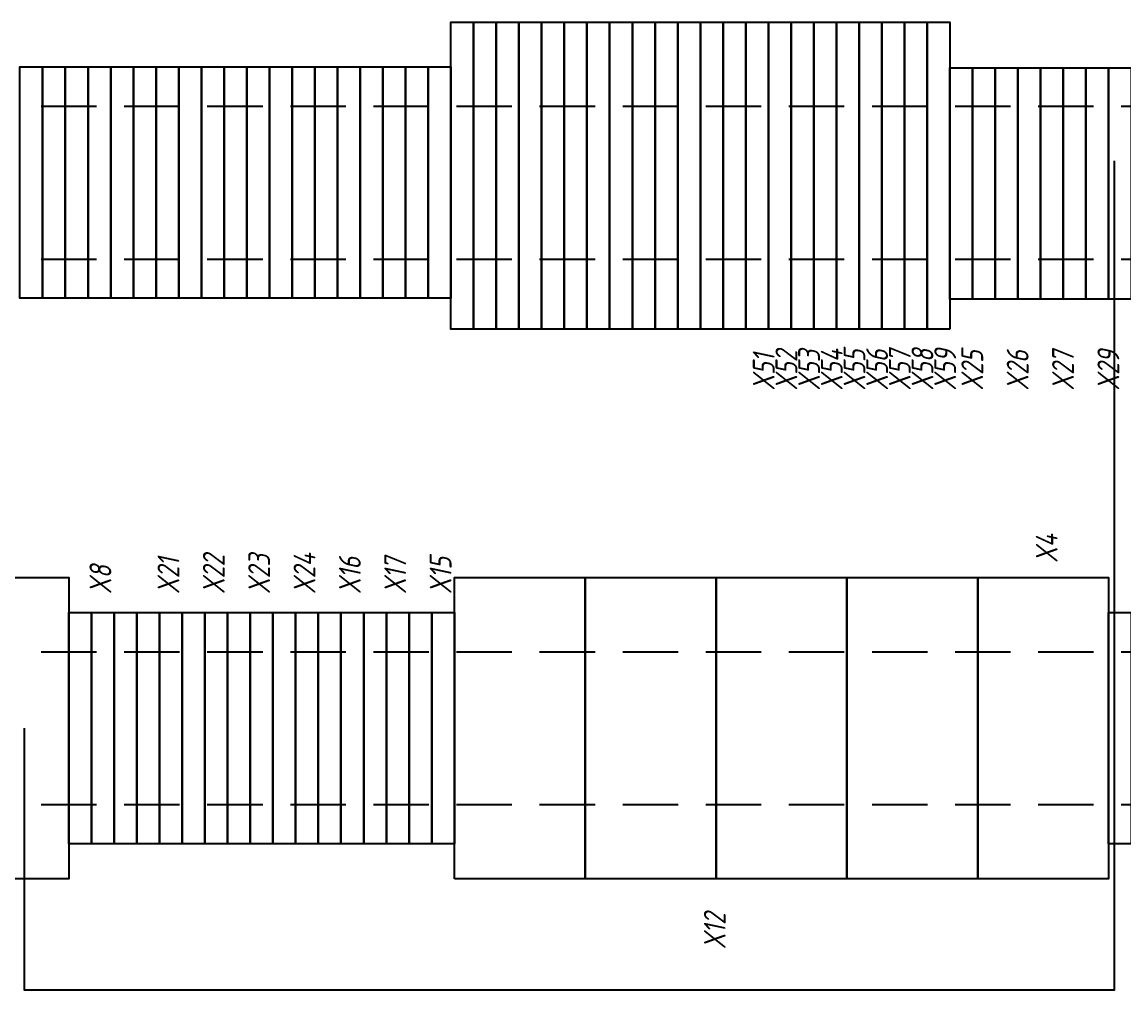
# Model space of a CAD drawing. Header units: millimetres. Extents: x -2573 to 1068, y -1220 to 2800.
# Drawn here: x 349.5 to 602.2, y 2330 to 2551.8 of the extents above; entities that cross this region are included whole.
import ezdxf

# ---------------------------------------------------------------- set-up
doc = ezdxf.new("R2010")
doc.units = ezdxf.units.MM
doc.linetypes.add('DASHED', pattern=[19.05, 12.7, -6.35])
doc.layers.add('noprint', color=2, linetype='Continuous', true_color=0xffff00, plot=False)
doc.styles.add('textstyle121', font='', dxfattribs={"width": 0.8})
doc.styles.add('textstyle127', font='', dxfattribs={"width": 0.8})
doc.styles.add('textstyle131', font='', dxfattribs={"width": 0.8})
doc.styles.add('textstyle132', font='', dxfattribs={"width": 0.8})
doc.styles.add('textstyle133', font='', dxfattribs={"width": 0.8})
doc.styles.add('textstyle134', font='', dxfattribs={"width": 0.8})
doc.styles.add('textstyle138', font='', dxfattribs={"width": 0.8})
doc.styles.add('textstyle139', font='', dxfattribs={"width": 0.8})
doc.styles.add('textstyle140', font='', dxfattribs={"width": 0.8})
doc.styles.add('textstyle141', font='', dxfattribs={"width": 0.8})
doc.styles.add('textstyle144', font='', dxfattribs={"width": 0.8})
doc.styles.add('textstyle151', font='', dxfattribs={"width": 0.8})
doc.styles.add('textstyle152', font='', dxfattribs={"width": 0.8})
doc.styles.add('textstyle153', font='', dxfattribs={"width": 0.8})
doc.styles.add('textstyle154', font='', dxfattribs={"width": 0.8})
doc.styles.add('textstyle157', font='', dxfattribs={"width": 0.8})
doc.styles.add('textstyle158', font='', dxfattribs={"width": 0.8})
doc.styles.add('textstyle162', font='', dxfattribs={"width": 0.8})
doc.styles.add('textstyle163', font='', dxfattribs={"width": 0.8})
doc.styles.add('textstyle164', font='', dxfattribs={"width": 0.8})
doc.styles.add('textstyle165', font='', dxfattribs={"width": 0.8})
doc.styles.add('textstyle167', font='', dxfattribs={"width": 0.8})
doc.styles.add('textstyle173', font='', dxfattribs={"width": 0.8})
doc.styles.get('textstyle121').set_extended_font_data('ISOCPEUR', italic=True)
doc.styles.get('textstyle127').set_extended_font_data('ISOCPEUR', italic=True)
doc.styles.get('textstyle131').set_extended_font_data('ISOCPEUR', italic=True)
doc.styles.get('textstyle132').set_extended_font_data('ISOCPEUR', italic=True)
doc.styles.get('textstyle133').set_extended_font_data('ISOCPEUR', italic=True)
doc.styles.get('textstyle134').set_extended_font_data('ISOCPEUR', italic=True)
doc.styles.get('textstyle138').set_extended_font_data('ISOCPEUR', italic=True)
doc.styles.get('textstyle139').set_extended_font_data('ISOCPEUR', italic=True)
doc.styles.get('textstyle140').set_extended_font_data('ISOCPEUR', italic=True)
doc.styles.get('textstyle141').set_extended_font_data('ISOCPEUR', italic=True)
doc.styles.get('textstyle144').set_extended_font_data('ISOCPEUR', italic=True)
doc.styles.get('textstyle151').set_extended_font_data('ISOCPEUR', italic=True)
doc.styles.get('textstyle152').set_extended_font_data('ISOCPEUR', italic=True)
doc.styles.get('textstyle153').set_extended_font_data('ISOCPEUR', italic=True)
doc.styles.get('textstyle154').set_extended_font_data('ISOCPEUR', italic=True)
doc.styles.get('textstyle157').set_extended_font_data('ISOCPEUR', italic=True)
doc.styles.get('textstyle158').set_extended_font_data('ISOCPEUR', italic=True)
doc.styles.get('textstyle162').set_extended_font_data('ISOCPEUR', italic=True)
doc.styles.get('textstyle163').set_extended_font_data('ISOCPEUR', italic=True)
doc.styles.get('textstyle164').set_extended_font_data('ISOCPEUR', italic=True)
doc.styles.get('textstyle165').set_extended_font_data('ISOCPEUR', italic=True)
doc.styles.get('textstyle167').set_extended_font_data('ISOCPEUR', italic=True)
doc.styles.get('textstyle173').set_extended_font_data('ISOCPEUR', italic=True)

msp = doc.modelspace()

# ---------------------------------------------------------------- linework, layer by layer
at = {"color": 0, "linetype": 'DASHED'}
for p, q in [((106.25, 2532.5), (856.25, 2532.5)), ((106.25, 2497.5), (856.25, 2497.5)), ((106.25, 2407.5), (856.25, 2407.5)), ((106.25, 2372.5), (856.25, 2372.5))]:
    msp.add_line(p, q, dxfattribs=at)
at = {"color": 0}
for points in [[(453.05, 2481.4), (447.85, 2481.4), (447.85, 2551.8), (453.05, 2551.8)], [(458.25, 2481.4), (453.05, 2481.4), (453.05, 2551.8), (458.25, 2551.8)], [(463.45, 2481.4), (458.25, 2481.4), (458.25, 2551.8), (463.45, 2551.8)], [(468.65, 2481.4), (463.45, 2481.4), (463.45, 2551.8), (468.65, 2551.8)], [(473.85, 2481.4), (468.65, 2481.4), (468.65, 2551.8), (473.85, 2551.8)], [(479.05, 2481.4), (473.85, 2481.4), (473.85, 2551.8), (479.05, 2551.8)], [(484.25, 2481.4), (479.05, 2481.4), (479.05, 2551.8), (484.25, 2551.8)], [(489.45, 2481.4), (484.25, 2481.4), (484.25, 2551.8), (489.45, 2551.8)], [(494.65, 2481.4), (489.45, 2481.4), (489.45, 2551.8), (494.65, 2551.8)], [(499.85, 2481.4), (494.65, 2481.4), (494.65, 2551.8), (499.85, 2551.8)], [(505.05, 2481.4), (499.85, 2481.4), (499.85, 2551.8), (505.05, 2551.8)], [(510.25, 2481.4), (505.05, 2481.4), (505.05, 2551.8), (510.25, 2551.8)], [(515.45, 2481.4), (510.25, 2481.4), (510.25, 2551.8), (515.45, 2551.8)], [(520.65, 2481.4), (515.45, 2481.4), (515.45, 2551.8), (520.65, 2551.8)], [(525.85, 2481.4), (520.65, 2481.4), (520.65, 2551.8), (525.85, 2551.8)], [(531.05, 2481.4), (525.85, 2481.4), (525.85, 2551.8), (531.05, 2551.8)], [(536.25, 2481.4), (531.05, 2481.4), (531.05, 2551.8), (536.25, 2551.8)], [(541.45, 2481.4), (536.25, 2481.4), (536.25, 2551.8), (541.45, 2551.8)], [(546.65, 2481.4), (541.45, 2481.4), (541.45, 2551.8), (546.65, 2551.8)], [(551.85, 2481.4), (546.65, 2481.4), (546.65, 2551.8), (551.85, 2551.8)], [(557.05, 2481.4), (551.85, 2481.4), (551.85, 2551.8), (557.05, 2551.8)], [(562.25, 2481.4), (557.05, 2481.4), (557.05, 2551.8), (562.25, 2551.8)], [(354.25, 2488.5), (349.05, 2488.5), (349.05, 2541.5), (354.25, 2541.5)], [(359.45, 2488.5), (354.25, 2488.5), (354.25, 2541.5), (359.45, 2541.5)], [(364.65, 2488.5), (359.45, 2488.5), (359.45, 2541.5), (364.65, 2541.5)], [(369.85, 2488.5), (364.65, 2488.5), (364.65, 2541.5), (369.85, 2541.5)], [(375.05, 2488.5), (369.85, 2488.5), (369.85, 2541.5), (375.05, 2541.5)], [(380.25, 2488.5), (375.05, 2488.5), (375.05, 2541.5), (380.25, 2541.5)], [(385.45, 2488.5), (380.25, 2488.5), (380.25, 2541.5), (385.45, 2541.5)], [(390.65, 2488.5), (385.45, 2488.5), (385.45, 2541.5), (390.65, 2541.5)], [(395.85, 2488.5), (390.65, 2488.5), (390.65, 2541.5), (395.85, 2541.5)], [(401.05, 2488.5), (395.85, 2488.5), (395.85, 2541.5), (401.05, 2541.5)], [(406.25, 2488.5), (401.05, 2488.5), (401.05, 2541.5), (406.25, 2541.5)], [(411.45, 2488.5), (406.25, 2488.5), (406.25, 2541.5), (411.45, 2541.5)], [(416.65, 2488.5), (411.45, 2488.5), (411.45, 2541.5), (416.65, 2541.5)], [(421.85, 2488.5), (416.65, 2488.5), (416.65, 2541.5), (421.85, 2541.5)], [(427.05, 2488.5), (421.85, 2488.5), (421.85, 2541.5), (427.05, 2541.5)], [(432.25, 2488.5), (427.05, 2488.5), (427.05, 2541.5), (432.25, 2541.5)], [(437.45, 2488.5), (432.25, 2488.5), (432.25, 2541.5), (437.45, 2541.5)], [(442.65, 2488.5), (437.45, 2488.5), (437.45, 2541.5), (442.65, 2541.5)], [(447.85, 2488.5), (442.65, 2488.5), (442.65, 2541.5), (447.85, 2541.5)], [(567.45, 2488.3), (562.25, 2488.3), (562.25, 2541.3), (567.45, 2541.3)], [(572.65, 2488.3), (567.45, 2488.3), (567.45, 2541.3), (572.65, 2541.3)], [(577.85, 2488.3), (572.65, 2488.3), (572.65, 2541.3), (577.85, 2541.3)], [(583.05, 2488.3), (577.85, 2488.3), (577.85, 2541.3), (583.05, 2541.3)], [(588.25, 2488.3), (583.05, 2488.3), (583.05, 2541.3), (588.25, 2541.3)], [(593.45, 2488.3), (588.25, 2488.3), (588.25, 2541.3), (593.45, 2541.3)], [(598.65, 2488.3), (593.45, 2488.3), (593.45, 2541.3), (598.65, 2541.3)], [(603.85, 2488.3), (598.65, 2488.3), (598.65, 2541.3), (603.85, 2541.3)], [(365.45, 2363.5), (360.25, 2363.5), (360.25, 2416.5), (365.45, 2416.5)], [(370.65, 2363.5), (365.45, 2363.5), (365.45, 2416.5), (370.65, 2416.5)], [(375.85, 2363.5), (370.65, 2363.5), (370.65, 2416.5), (375.85, 2416.5)], [(381.05, 2363.5), (375.85, 2363.5), (375.85, 2416.5), (381.05, 2416.5)], [(386.25, 2363.5), (381.05, 2363.5), (381.05, 2416.5), (386.25, 2416.5)], [(391.45, 2363.5), (386.25, 2363.5), (386.25, 2416.5), (391.45, 2416.5)], [(396.65, 2363.5), (391.45, 2363.5), (391.45, 2416.5), (396.65, 2416.5)], [(401.85, 2363.5), (396.65, 2363.5), (396.65, 2416.5), (401.85, 2416.5)], [(407.05, 2363.5), (401.85, 2363.5), (401.85, 2416.5), (407.05, 2416.5)], [(412.25, 2363.5), (407.05, 2363.5), (407.05, 2416.5), (412.25, 2416.5)], [(417.45, 2363.5), (412.25, 2363.5), (412.25, 2416.5), (417.45, 2416.5)], [(422.65, 2363.5), (417.45, 2363.5), (417.45, 2416.5), (422.65, 2416.5)], [(427.85, 2363.5), (422.65, 2363.5), (422.65, 2416.5), (427.85, 2416.5)], [(433.05, 2363.5), (427.85, 2363.5), (427.85, 2416.5), (433.05, 2416.5)], [(438.25, 2363.5), (433.05, 2363.5), (433.05, 2416.5), (438.25, 2416.5)], [(443.45, 2363.5), (438.25, 2363.5), (438.25, 2416.5), (443.45, 2416.5)], [(448.65, 2363.5), (443.45, 2363.5), (443.45, 2416.5), (448.65, 2416.5)], [(603.85, 2363.5), (598.65, 2363.5), (598.65, 2416.5), (603.85, 2416.5)]]:
    msp.add_lwpolyline(points, close=True, dxfattribs=at)
at = {"flags": 128}
for points in [[(330.25, 2355.5), (330.25, 2424.5), (360.25, 2424.5), (360.25, 2355.5)], [(448.65, 2355.5), (448.65, 2424.5), (478.65, 2424.5), (478.65, 2355.5)], [(478.65, 2355.5), (478.65, 2424.5), (508.65, 2424.5), (508.65, 2355.5)], [(508.65, 2355.5), (508.65, 2424.5), (538.65, 2424.5), (538.65, 2355.5)], [(538.65, 2355.5), (538.65, 2424.5), (568.65, 2424.5), (568.65, 2355.5)], [(568.65, 2355.5), (568.65, 2424.5), (598.65, 2424.5), (598.65, 2355.5)]]:
    msp.add_lwpolyline(points, close=True, dxfattribs=at)
at = {"layer": 'noprint'}
msp.add_lwpolyline([(350, 2390), (350, 2330), (600, 2330), (600, 2520)], dxfattribs=at)

# ---------------------------------------------------------------- texts
at = {"color": 1, "lineweight": 40, "true_color": 0xff0000, "width": 0.8}
for s, style, p in [('X51', 'textstyle157', (522.07, 2467.34)), ('X52', 'textstyle153', (527.27, 2467.34)), ('X53', 'textstyle151', (532.47, 2467.34)), ('X54', 'textstyle152', (537.67, 2467.34)), ('X55', 'textstyle162', (542.87, 2467.34)), ('X56', 'textstyle163', (548.07, 2467.34)), ('X57', 'textstyle167', (553.27, 2467.34)), ('X58', 'textstyle164', (558.47, 2467.34)), ('X59', 'textstyle173', (563.67, 2467.34)), ('X25', 'textstyle144', (569.89, 2467.34)), ('X26', 'textstyle154', (580.29, 2467.34)), ('X27', 'textstyle158', (590.69, 2467.34)), ('X29', 'textstyle165', (601.09, 2467.34)), ('X4', 'textstyle121', (586.96, 2427.85)), ('X23', 'textstyle140', (406.39, 2420.72)), ('X21', 'textstyle138', (385.59, 2420.72)), ('X22', 'textstyle139', (395.99, 2420.72)), ('X24', 'textstyle141', (416.79, 2420.72)), ('X16', 'textstyle133', (427.19, 2420.72)), ('X17', 'textstyle134', (437.59, 2420.72)), ('X15', 'textstyle132', (447.99, 2420.72)), ('X8', 'textstyle127', (369.99, 2420.72)), ('X12', 'textstyle131', (510.85, 2339.32))]:
    msp.add_text(s, height=5, rotation=90, dxfattribs=dict(at, style=style)).set_placement(p)

doc.saveas('drawing.dxf')
